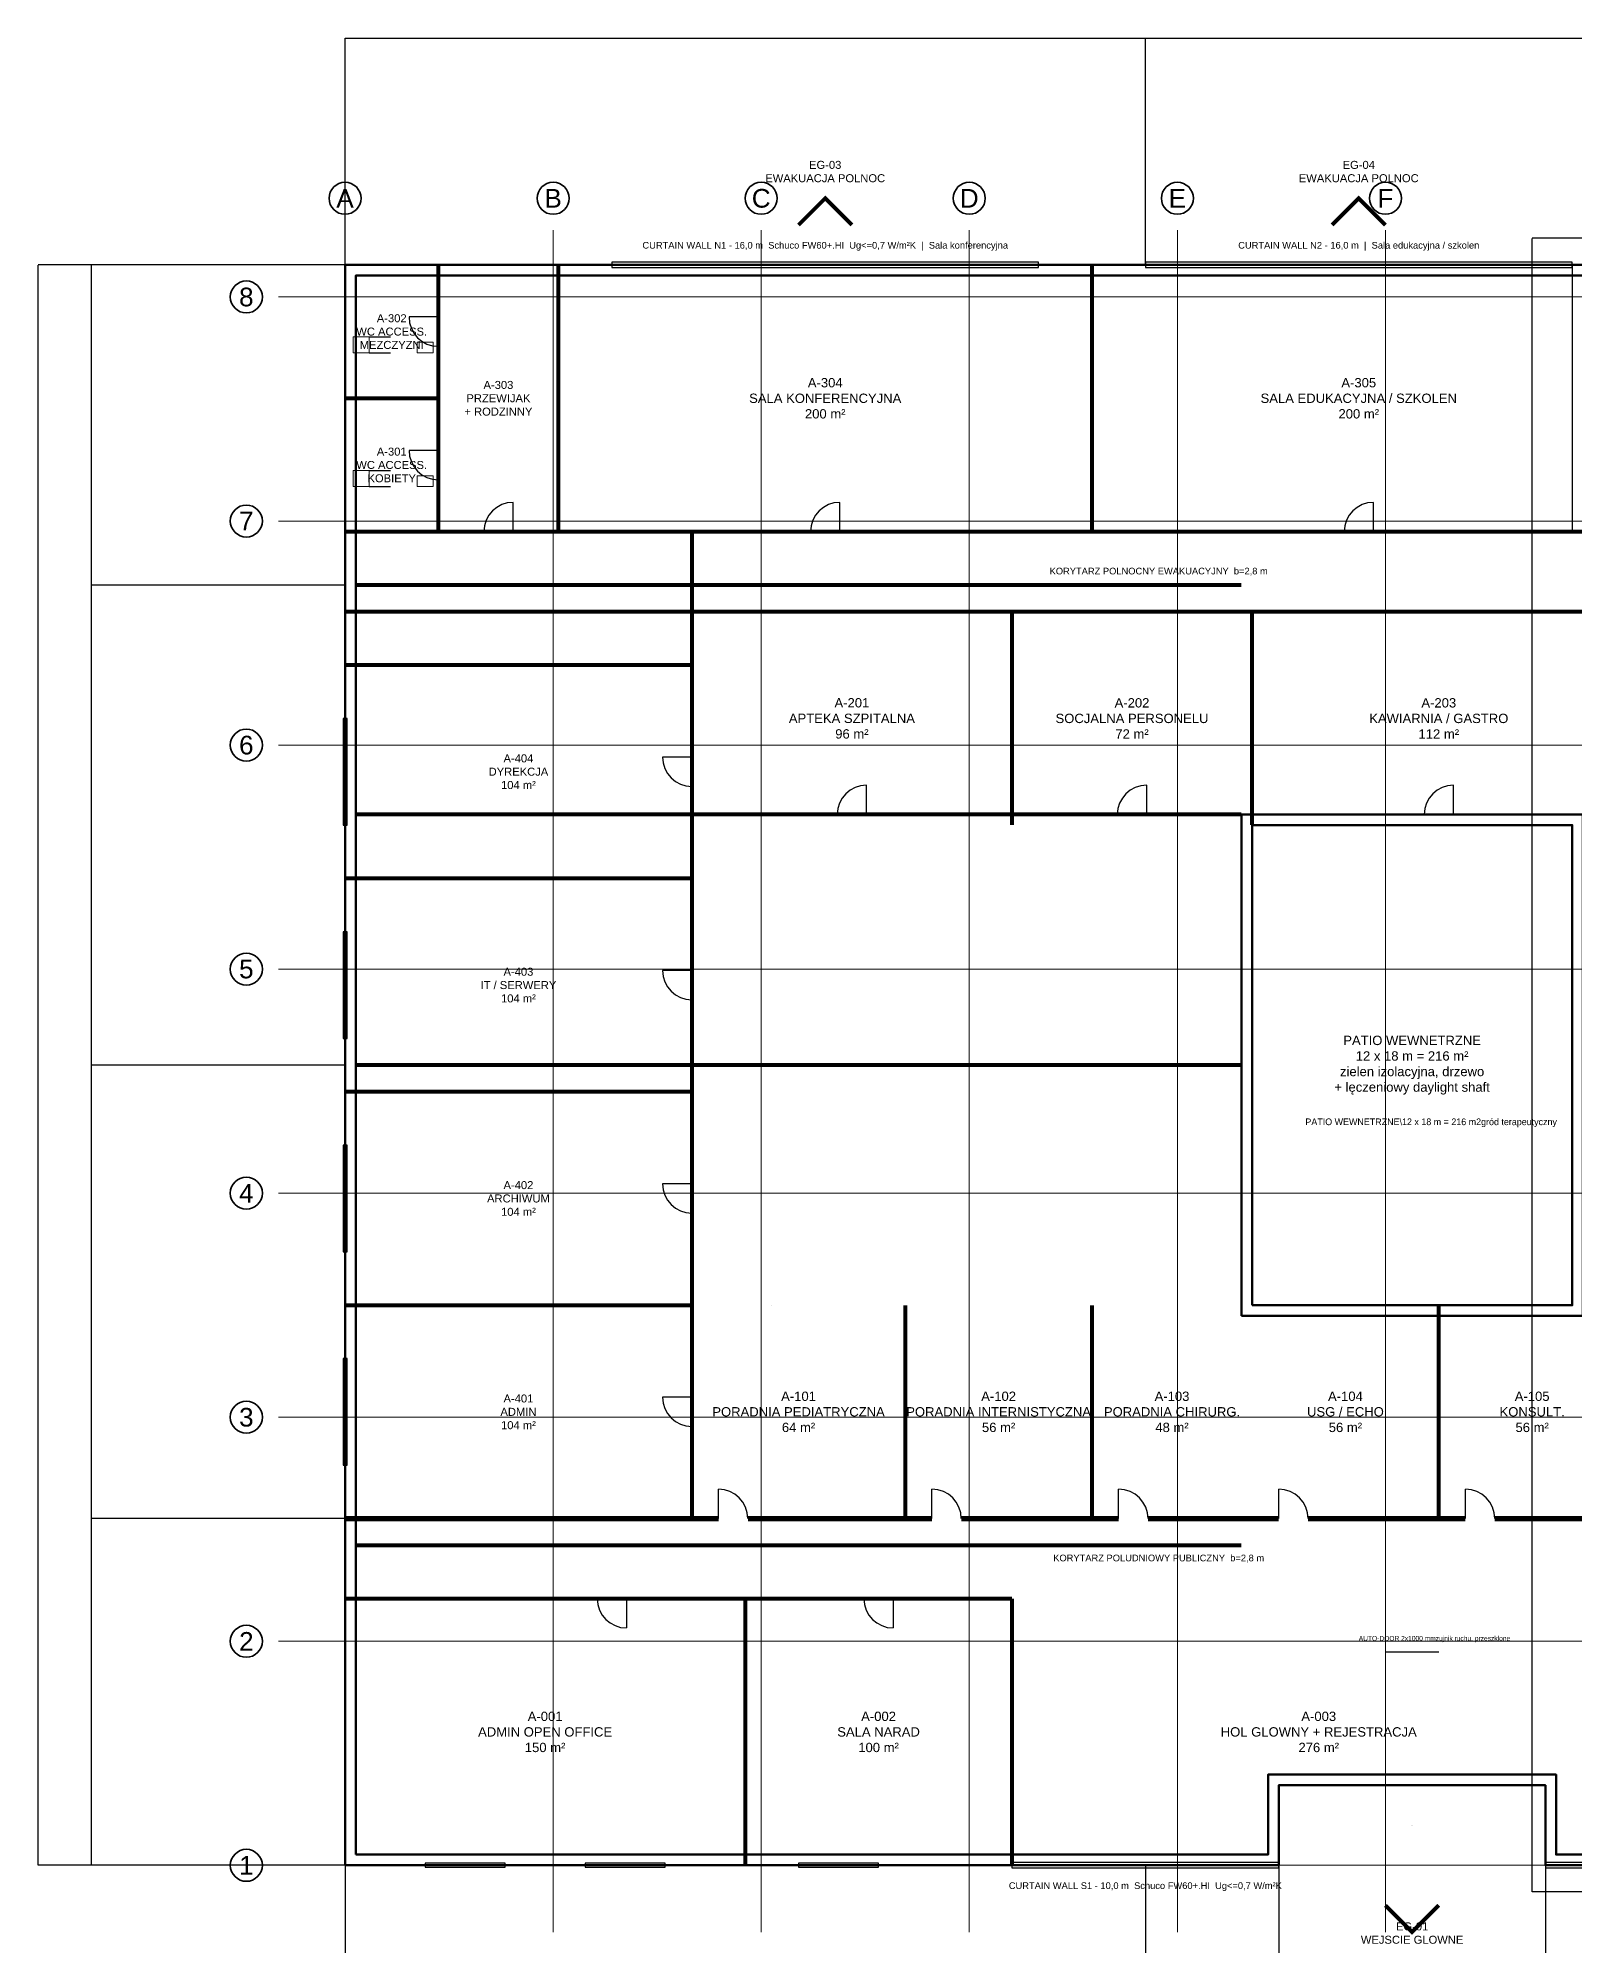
# Model space of a CAD drawing. Header units: millimetres. Extents: x -11504 to 88501, y -43664 to 68504.
# Drawn here: x -11504 to 46100, y -3019 to 68504 of the extents above; entities that cross this region are included whole.
import ezdxf
from ezdxf.enums import TextEntityAlignment as Align

# ---------------------------------------------------------------- set-up
doc = ezdxf.new("R2010")
doc.units = ezdxf.units.MM
doc.layers.add('A-ANNO-DIMS', color=7, linetype='Continuous', lineweight=18, true_color=0xffffff)
for name, color, linetype, lineweight in [('A-ANNO-NOTE', 7, 'Continuous', 25), ('A-ANNO-SYMB-EGRS', 7, 'Continuous', 25), ('A-ANNO-TEXT', 7, 'Continuous', 25), ('A-AREA-IDEN', 7, 'Continuous', 25), ('A-AREA-MR-4GS', 1, 'Continuous', 25), ('A-DOOR', 30, 'Continuous', 25), ('A-FLOR-FIXT-GRAB', 30, 'Continuous', 25), ('A-FLOR-PLMB', 140, 'Continuous', 18), ('A-GLAZ', 4, 'Continuous', 25), ('A-WALL-EXT', 5, 'Continuous', 50), ('A-WALL-INT', 2, 'Continuous', 35), ('S-GRID', 8, 'Continuous', 18), ('S-GRID-IDEN', 7, 'Continuous', 35)]:
    doc.layers.add(name, color=color, linetype=linetype, lineweight=lineweight)
doc.styles.add('HTXT-2.5', font='arial.ttf', dxfattribs={"height": 2.5})
doc.styles.add('HTXT-3.5', font='arial.ttf', dxfattribs={"height": 3.5})
doc.styles.add('HTXT-7', font='arial.ttf', dxfattribs={"height": 7})
doc.dimstyles.new('ISO-25', dxfattribs={"dimtxt": 2.5, "dimasz": 2.5, "dimexe": 1.25, "dimexo": 0.625, "dimtad": 1, "dimtxsty": 'Standard', "dimcen": 2.5, "dimadec": 0, "dimazin": 0, "dimtfac": 1, "dimtmove": 0, "dimatfit": 3, "dimfxl": 1, "dimarcsym": 0})

# ---------------------------------------------------------------- blocks, each defined once
blk = doc.blocks.new('*D1')
at = {"layer": 'A-ANNO-DIMS', "color": 0, "lineweight": -2, "transparency": 16777216}
for p, q in [((0, -1), (0, -9501)), ((30000, -1), (30000, -9501)), ((2, -9500), (29998, -9500))]:
    blk.add_line(p, q, dxfattribs=at)
at = {"layer": 'A-ANNO-DIMS', "color": 0, "transparency": 16777216}
for points in [[(2, -9500), (2, -9500), (0, -9500)], [(29998, -9500), (29998, -9500), (30000, -9500)]]:
    blk.add_solid(points, dxfattribs=at)
at = {"layer": 'Defpoints', "color": 0, "transparency": 16777216}
for p in [(0, 0), (30000, 0), (30000, -9500)]:
    blk.add_point(p, dxfattribs=at)
at = {"layer": 'A-ANNO-DIMS', "color": 0, "transparency": 16777216, "insert": (15000, -9498), "char_height": 2.5, "attachment_point": 5}
blk.add_mtext('30000', dxfattribs=at)
blk = doc.blocks.new('*D2')
at = {"layer": 'A-ANNO-DIMS', "color": 0, "lineweight": -2, "transparency": 16777216}
for p, q in [((30000, -1), (30000, -9501)), ((35000, -1), (35000, -9501)), ((30002, -9500), (34998, -9500))]:
    blk.add_line(p, q, dxfattribs=at)
at = {"layer": 'A-ANNO-DIMS', "color": 0, "transparency": 16777216}
for points in [[(30002, -9500), (30002, -9500), (30000, -9500)], [(34998, -9500), (34998, -9500), (35000, -9500)]]:
    blk.add_solid(points, dxfattribs=at)
at = {"layer": 'Defpoints', "color": 0, "transparency": 16777216}
for p in [(30000, 0), (35000, 0), (35000, -9500)]:
    blk.add_point(p, dxfattribs=at)
at = {"layer": 'A-ANNO-DIMS', "color": 0, "transparency": 16777216, "insert": (32500, -9498), "char_height": 2.5, "attachment_point": 5}
blk.add_mtext('5000', dxfattribs=at)
blk = doc.blocks.new('*D3')
at = {"layer": 'A-ANNO-DIMS', "color": 0, "lineweight": -2, "transparency": 16777216}
for p, q in [((35000, -1), (35000, -9501)), ((45000, -1), (45000, -9501)), ((35002, -9500), (44998, -9500))]:
    blk.add_line(p, q, dxfattribs=at)
at = {"layer": 'A-ANNO-DIMS', "color": 0, "transparency": 16777216}
for points in [[(35002, -9500), (35002, -9500), (35000, -9500)], [(44998, -9500), (44998, -9500), (45000, -9500)]]:
    blk.add_solid(points, dxfattribs=at)
at = {"layer": 'Defpoints', "color": 0, "transparency": 16777216}
for p in [(35000, 0), (45000, 0), (45000, -9500)]:
    blk.add_point(p, dxfattribs=at)
at = {"layer": 'A-ANNO-DIMS', "color": 0, "transparency": 16777216, "insert": (40000, -9498), "char_height": 2.5, "attachment_point": 5}
blk.add_mtext('10000', dxfattribs=at)
blk = doc.blocks.new('*D4')
at = {"layer": 'A-ANNO-DIMS', "color": 0, "lineweight": -2, "transparency": 16777216}
for p, q in [((45000, -1), (45000, -9501)), ((48000, -1), (48000, -9501)), ((45002, -9500), (47998, -9500))]:
    blk.add_line(p, q, dxfattribs=at)
at = {"layer": 'A-ANNO-DIMS', "color": 0, "transparency": 16777216}
for points in [[(45002, -9500), (45002, -9500), (45000, -9500)], [(47998, -9500), (47998, -9500), (48000, -9500)]]:
    blk.add_solid(points, dxfattribs=at)
at = {"layer": 'Defpoints', "color": 0, "transparency": 16777216}
for p in [(45000, 0), (48000, 0), (48000, -9500)]:
    blk.add_point(p, dxfattribs=at)
at = {"layer": 'A-ANNO-DIMS', "color": 0, "transparency": 16777216, "insert": (46500, -9498), "char_height": 2.5, "attachment_point": 5}
blk.add_mtext('3000', dxfattribs=at)
blk = doc.blocks.new('*D7')
at = {"layer": 'A-ANNO-DIMS', "color": 0, "lineweight": -2, "transparency": 16777216}
for p, q in [((0, -1), (0, -11501)), ((80000, -1), (80000, -11501)), ((2, -11500), (79998, -11500))]:
    blk.add_line(p, q, dxfattribs=at)
at = {"layer": 'A-ANNO-DIMS', "color": 0, "transparency": 16777216}
for points in [[(2, -11500), (2, -11500), (0, -11500)], [(79998, -11500), (79998, -11500), (80000, -11500)]]:
    blk.add_solid(points, dxfattribs=at)
at = {"layer": 'Defpoints', "color": 0, "transparency": 16777216}
for p in [(0, 0), (80000, 0), (80000, -11500)]:
    blk.add_point(p, dxfattribs=at)
at = {"layer": 'A-ANNO-DIMS', "color": 0, "transparency": 16777216, "insert": (40000, -11498), "char_height": 2.5, "attachment_point": 5}
blk.add_mtext('80000', dxfattribs=at)
blk = doc.blocks.new('*D8')
at = {"layer": 'A-ANNO-DIMS', "color": 0, "lineweight": -2, "transparency": 16777216}
for p, q in [((-1, 13000), (-9501, 13000)), ((-9500, 2), (-9500, 12998)), ((-1, 0), (-9501, 0))]:
    blk.add_line(p, q, dxfattribs=at)
at = {"layer": 'A-ANNO-DIMS', "color": 0, "transparency": 16777216}
for points in [[(-9500, 12998), (-9500, 12998), (-9500, 13000)], [(-9500, 2), (-9500, 2), (-9500, 0)]]:
    blk.add_solid(points, dxfattribs=at)
at = {"layer": 'Defpoints', "color": 0, "transparency": 16777216}
for p in [(-9500, 13000), (0, 13000), (0, 0)]:
    blk.add_point(p, dxfattribs=at)
at = {"layer": 'A-ANNO-DIMS', "color": 0, "transparency": 16777216, "insert": (-9502, 6500), "char_height": 2.5, "attachment_point": 5, "rotation": 90}
blk.add_mtext('13000', dxfattribs=at)
blk = doc.blocks.new('*D9')
at = {"layer": 'A-ANNO-DIMS', "color": 0, "lineweight": -2, "transparency": 16777216}
for p, q in [((-1, 30000), (-9501, 30000)), ((-9500, 13003), (-9500, 29998)), ((-1, 13000), (-9501, 13000))]:
    blk.add_line(p, q, dxfattribs=at)
at = {"layer": 'A-ANNO-DIMS', "color": 0, "transparency": 16777216}
for points in [[(-9500, 29998), (-9500, 29998), (-9500, 30000)], [(-9500, 13003), (-9500, 13003), (-9500, 13000)]]:
    blk.add_solid(points, dxfattribs=at)
at = {"layer": 'Defpoints', "color": 0, "transparency": 16777216}
for p in [(-9500, 30000), (0, 30000), (0, 13000)]:
    blk.add_point(p, dxfattribs=at)
at = {"layer": 'A-ANNO-DIMS', "color": 0, "transparency": 16777216, "insert": (-9502, 21500), "char_height": 2.5, "attachment_point": 5, "rotation": 90}
blk.add_mtext('17000', dxfattribs=at)
blk = doc.blocks.new('*D10')
at = {"layer": 'A-ANNO-DIMS', "color": 0, "lineweight": -2, "transparency": 16777216}
for p, q in [((-1, 48000), (-9501, 48000)), ((-9500, 30003), (-9500, 47998)), ((-1, 30000), (-9501, 30000))]:
    blk.add_line(p, q, dxfattribs=at)
at = {"layer": 'A-ANNO-DIMS', "color": 0, "transparency": 16777216}
for points in [[(-9500, 47998), (-9500, 47998), (-9500, 48000)], [(-9500, 30003), (-9500, 30003), (-9500, 30000)]]:
    blk.add_solid(points, dxfattribs=at)
at = {"layer": 'Defpoints', "color": 0, "transparency": 16777216}
for p in [(-9500, 48000), (0, 48000), (0, 30000)]:
    blk.add_point(p, dxfattribs=at)
at = {"layer": 'A-ANNO-DIMS', "color": 0, "transparency": 16777216, "insert": (-9502, 39000), "char_height": 2.5, "attachment_point": 5, "rotation": 90}
blk.add_mtext('18000', dxfattribs=at)
blk = doc.blocks.new('*D11')
at = {"layer": 'A-ANNO-DIMS', "color": 0, "lineweight": -2, "transparency": 16777216}
for p, q in [((-1, 60000), (-9501, 60000)), ((-9500, 48003), (-9500, 59998)), ((-1, 48000), (-9501, 48000))]:
    blk.add_line(p, q, dxfattribs=at)
at = {"layer": 'A-ANNO-DIMS', "color": 0, "transparency": 16777216}
for points in [[(-9500, 59998), (-9500, 59998), (-9500, 60000)], [(-9500, 48003), (-9500, 48003), (-9500, 48000)]]:
    blk.add_solid(points, dxfattribs=at)
at = {"layer": 'Defpoints', "color": 0, "transparency": 16777216}
for p in [(-9500, 60000), (0, 60000), (0, 48000)]:
    blk.add_point(p, dxfattribs=at)
at = {"layer": 'A-ANNO-DIMS', "color": 0, "transparency": 16777216, "insert": (-9502, 54000), "char_height": 2.5, "attachment_point": 5, "rotation": 90}
blk.add_mtext('12000', dxfattribs=at)
blk = doc.blocks.new('*D12')
at = {"layer": 'A-ANNO-DIMS', "color": 0, "lineweight": -2, "transparency": 16777216}
for p, q in [((-1, 60000), (-11501, 60000)), ((-11500, 2), (-11500, 59998)), ((-1, 0), (-11501, 0))]:
    blk.add_line(p, q, dxfattribs=at)
at = {"layer": 'A-ANNO-DIMS', "color": 0, "transparency": 16777216}
for points in [[(-11500, 59998), (-11500, 59998), (-11500, 60000)], [(-11500, 2), (-11500, 2), (-11500, 0)]]:
    blk.add_solid(points, dxfattribs=at)
at = {"layer": 'Defpoints', "color": 0, "transparency": 16777216}
for p in [(-11500, 60000), (0, 60000), (0, 0)]:
    blk.add_point(p, dxfattribs=at)
at = {"layer": 'A-ANNO-DIMS', "color": 0, "transparency": 16777216, "insert": (-11502, 30000), "char_height": 2.5, "attachment_point": 5, "rotation": 90}
blk.add_mtext('60000', dxfattribs=at)
blk = doc.blocks.new('*D13')
at = {"layer": 'A-ANNO-DIMS', "color": 0, "lineweight": -2, "transparency": 16777216}
for p, q in [((0, 60001), (0, 68501)), ((3, 68500), (29998, 68500)), ((30000, 60001), (30000, 68501))]:
    blk.add_line(p, q, dxfattribs=at)
at = {"layer": 'A-ANNO-DIMS', "color": 0, "transparency": 16777216}
for points in [[(3, 68500), (3, 68500), (0, 68500)], [(29998, 68500), (29998, 68500), (30000, 68500)]]:
    blk.add_solid(points, dxfattribs=at)
at = {"layer": 'Defpoints', "color": 0, "transparency": 16777216}
for p in [(30000, 68500), (0, 60000), (30000, 60000)]:
    blk.add_point(p, dxfattribs=at)
at = {"layer": 'A-ANNO-DIMS', "color": 0, "transparency": 16777216, "insert": (15000, 68502), "char_height": 2.5, "attachment_point": 5}
blk.add_mtext('30000', dxfattribs=at)
blk = doc.blocks.new('*D14')
at = {"layer": 'A-ANNO-DIMS', "color": 0, "lineweight": -2, "transparency": 16777216}
for p, q in [((30000, 60001), (30000, 68501)), ((30002, 68500), (47998, 68500)), ((48000, 60001), (48000, 68501))]:
    blk.add_line(p, q, dxfattribs=at)
at = {"layer": 'A-ANNO-DIMS', "color": 0, "transparency": 16777216}
for points in [[(30002, 68500), (30002, 68500), (30000, 68500)], [(47998, 68500), (47998, 68500), (48000, 68500)]]:
    blk.add_solid(points, dxfattribs=at)
at = {"layer": 'Defpoints', "color": 0, "transparency": 16777216}
for p in [(48000, 68500), (30000, 60000), (48000, 60000)]:
    blk.add_point(p, dxfattribs=at)
at = {"layer": 'A-ANNO-DIMS', "color": 0, "transparency": 16777216, "insert": (39000, 68502), "char_height": 2.5, "attachment_point": 5}
blk.add_mtext('18000', dxfattribs=at)
blk = doc.blocks.new('*D28')
at = {"layer": 'A-ANNO-DIMS', "color": 0, "lineweight": -2, "transparency": 16777216}
for p, q in [((47999, 61000), (44499, 61000)), ((44500, -998), (44500, 60998)), ((47999, -1000), (44499, -1000))]:
    blk.add_line(p, q, dxfattribs=at)
at = {"layer": 'A-ANNO-DIMS', "color": 0, "transparency": 16777216}
for points in [[(44500, 60998), (44500, 60998), (44500, 61000)], [(44500, -998), (44500, -998), (44500, -1000)]]:
    blk.add_solid(points, dxfattribs=at)
at = {"layer": 'Defpoints', "color": 0, "transparency": 16777216}
for p in [(44500, 61000), (48000, 61000), (48000, -1000)]:
    blk.add_point(p, dxfattribs=at)
at = {"layer": 'A-ANNO-DIMS', "color": 0, "transparency": 16777216, "insert": (44498, 30000), "char_height": 2.5, "attachment_point": 5, "rotation": 90}
blk.add_mtext('62000', dxfattribs=at)

msp = doc.modelspace()

# ---------------------------------------------------------------- linework, layer by layer
at = {"layer": 'A-ANNO-SYMB-EGRS'}
for points in [[(17000, 61500, 150, 150, 0), (18000, 62500, 150, 150, 0), (19000, 61500, 150, 150, 0)], [(37000, 61500, 150, 150, 0), (38000, 62500, 150, 150, 0), (39000, 61500, 150, 150, 0)], [(39000, -1500, 150, 150, 0), (40000, -2500, 150, 150, 0), (41000, -1500, 150, 150, 0)]]:
    msp.add_lwpolyline(points, format="xyseb", dxfattribs=at)
at = {"layer": 'A-AREA-MR-4GS'}
msp.add_lwpolyline([(46000, 50000), (60000, 50000), (60000, 60000), (46000, 60000), (46000, 50000)], close=True, dxfattribs=at)
at = {"layer": 'A-DOOR'}
for p, q in [((3500, 58050), (2400, 58050)), ((3500, 53050), (2400, 53050)), ((6300, 50000), (6300, 51100)), ((18550, 50000), (18550, 51100)), ((38550, 50000), (38550, 51100)), ((13000, 41550), (11900, 41550)), ((19550, 39400), (19550, 40500)), ((30050, 39400), (30050, 40500)), ((41550, 39400), (41550, 40500)), ((13000, 33550), (11900, 33550)), ((13000, 25550), (11900, 25550)), ((13000, 17550), (11900, 17550)), ((14000, 13000), (14000, 14100)), ((22000, 13000), (22000, 14100)), ((29000, 13000), (29000, 14100)), ((35000, 13000), (35000, 14100)), ((42000, 13000), (42000, 14100)), ((10550, 10000), (10550, 8900)), ((20550, 10000), (20550, 8900)), ((39000, 8000), (40000, 8000)), ((40000, 8000), (41000, 8000))]:
    msp.add_line(p, q, dxfattribs=at)
for centre, start, end in [((3500, 58050), 180, 270), ((3500, 53050), 180, 270), ((6300, 50000), 90, 180), ((18550, 50000), 90, 180), ((38550, 50000), 90, 180), ((13000, 41550), 180, 270), ((19550, 39400), 90, 180), ((30050, 39400), 90, 180), ((41550, 39400), 90, 180), ((13000, 33550), 180, 270), ((13000, 25550), 180, 270), ((13000, 17550), 180, 270), ((14000, 13000), 0, 90), ((22000, 13000), 0, 90), ((29000, 13000), 0, 90), ((35000, 13000), 0, 90), ((42000, 13000), 0, 90), ((10550, 10000), 180, 270), ((20550, 10000), 180, 270)]:
    msp.add_arc(centre, 1100, start, end, dxfattribs=at)
at = {"layer": 'A-FLOR-FIXT-GRAB'}
for p, q in [((900, 57300), (1700, 57300)), ((900, 56700), (1700, 56700)), ((900, 52300), (1700, 52300)), ((900, 51700), (1700, 51700))]:
    msp.add_line(p, q, dxfattribs=at)
at = {"layer": 'A-FLOR-PLMB'}
for points in [[(300, 56700), (900, 56700), (900, 57300), (300, 57300)], [(2700, 56700), (3300, 56700), (3300, 57100), (2700, 57100)], [(300, 51700), (900, 51700), (900, 52300), (300, 52300)], [(2700, 51700), (3300, 51700), (3300, 52100), (2700, 52100)]]:
    msp.add_lwpolyline(points, close=True, dxfattribs=at)
at = {"layer": 'A-GLAZ'}
for points in [[(10000, 59900), (26000, 59900), (26000, 60100), (10000, 60100)], [(30000, 59900), (46000, 59900), (46000, 60100), (30000, 60100)], [(-75, 39000), (75, 39000), (75, 43000), (-75, 43000)], [(34000, 21000), (46000, 21000), (46000, 39000), (34000, 39000)], [(-75, 31000), (75, 31000), (75, 35000), (-75, 35000)], [(-75, 23000), (75, 23000), (75, 27000), (-75, 27000)], [(-75, 15000), (75, 15000), (75, 19000), (-75, 19000)], [(3000, -75), (6000, -75), (6000, 75), (3000, 75)], [(9000, -75), (12000, -75), (12000, 75), (9000, 75)], [(17000, -75), (20000, -75), (20000, 75), (17000, 75)], [(25000, -100), (35000, -100), (35000, 100), (25000, 100)], [(45000, -100), (48000, -100), (48000, 100), (45000, 100)]]:
    msp.add_lwpolyline(points, close=True, dxfattribs=at)
msp.add_lwpolyline([(35400, 3400), (44600, 3400)], dxfattribs=at)
at = {"layer": 'A-WALL-EXT'}
for points in [[(0, 0), (35000, 0), (35000, 3000), (45000, 3000), (45000, 0), (80000, 0), (80000, 60000), (0, 60000)], [(400, 400), (34600, 400), (34600, 3400), (45400, 3400), (45400, 400), (79600, 400), (79600, 59600), (400, 59600)], [(33600, 20600), (46400, 20600), (46400, 39400), (33600, 39400)], [(34000, 21000), (46000, 21000), (46000, 39000), (34000, 39000)]]:
    msp.add_lwpolyline(points, close=True, dxfattribs=at)
at = {"layer": 'A-WALL-INT'}
for points in [[(3500, 50000, 150, 150, 0), (3500, 60000, 150, 150, 0)], [(8000, 50000, 150, 150, 0), (8000, 60000, 150, 150, 0)], [(28000, 50000, 150, 150, 0), (28000, 60000, 150, 150, 0)], [(0, 55000, 150, 150, 0), (3500, 55000, 150, 150, 0)], [(0, 50000, 150, 150, 0), (48000, 50000, 150, 150, 0)], [(13000, 13000, 150, 150, 0), (13000, 50000, 150, 150, 0)], [(400, 48000, 150, 150, 0), (33600, 48000, 150, 150, 0)], [(0, 47000, 150, 150, 0), (48000, 47000, 150, 150, 0)], [(25000, 39000, 150, 150, 0), (25000, 47000, 150, 150, 0)], [(34000, 39000, 150, 150, 0), (34000, 47000, 150, 150, 0)], [(0, 45000, 150, 150, 0), (13000, 45000, 150, 150, 0)], [(400, 39400, 150, 150, 0), (33600, 39400, 150, 150, 0)], [(0, 37000, 150, 150, 0), (13000, 37000, 150, 150, 0)], [(400, 30000, 150, 150, 0), (33600, 30000, 150, 150, 0)], [(0, 29000, 150, 150, 0), (13000, 29000, 150, 150, 0)], [(0, 21000, 150, 150, 0), (13000, 21000, 150, 150, 0)], [(21000, 13000, 150, 150, 0), (21000, 21000, 150, 150, 0)], [(28000, 13000, 150, 150, 0), (28000, 21000, 150, 150, 0)], [(41000, 13000, 150, 150, 0), (41000, 21000, 150, 150, 0)], [(0, 13000, 200, 200, 0), (14000, 13000, 200, 200, 0)], [(15100, 13000, 200, 200, 0), (22000, 13000, 200, 200, 0)], [(23100, 13000, 200, 200, 0), (29000, 13000, 200, 200, 0)], [(30100, 13000, 200, 200, 0), (35000, 13000, 200, 200, 0)], [(36100, 13000, 200, 200, 0), (42000, 13000, 200, 200, 0)], [(43100, 13000, 200, 200, 0), (48000, 13000, 200, 200, 0)], [(400, 12000, 150, 150, 0), (33600, 12000, 150, 150, 0)], [(0, 10000, 150, 150, 0), (25000, 10000, 150, 150, 0)], [(15000, 0, 150, 150, 0), (15000, 10000, 150, 150, 0)], [(25000, 0, 150, 150, 0), (25000, 10000, 150, 150, 0)]]:
    msp.add_lwpolyline(points, format="xyseb", dxfattribs=at)
at = {"layer": 'S-GRID'}
for p, q in [((0, -2500), (0, 61300)), ((7800, -2500), (7800, 61300)), ((15600, -2500), (15600, 61300)), ((23400, -2500), (23400, 61300)), ((31200, -2500), (31200, 61300)), ((39000, -2500), (39000, 61300)), ((-2500, 58800), (80500, 58800)), ((-2500, 50400), (80500, 50400)), ((-2500, 42000), (80500, 42000)), ((-2500, 33600), (80500, 33600)), ((-2500, 25200), (80500, 25200)), ((-2500, 16800), (80500, 16800)), ((-2500, 8400), (80500, 8400)), ((-2500, 0), (80500, 0))]:
    msp.add_line(p, q, dxfattribs=at)
at = {"layer": 'S-GRID-IDEN'}
for centre in [(0, 62500), (7800, 62500), (15600, 62500), (23400, 62500), (31200, 62500), (39000, 62500), (-3700, 58800), (-3700, 50400), (-3700, 42000), (-3700, 33600), (-3700, 25200), (-3700, 16800), (-3700, 8400), (-3700, 0)]:
    msp.add_circle(centre, 600, dxfattribs=at)

# ---------------------------------------------------------------- texts
at = {"layer": 'A-ANNO-NOTE', "attachment_point": 5}
for s, insert, char_height, style in [('CURTAIN WALL N1 - 16,0 m  Schuco FW60+.HI  Ug<=0,7 W/m²K  |  Sala konferencyjna', (18000, 60700), 250, 'HTXT-2.5'), ('CURTAIN WALL N2 - 16,0 m  |  Sala edukacyjna / szkolen', (38000, 60700), 250, 'HTXT-2.5'), ('PATIO WEWNETRZNE\\P12 x 18 m = 216 m²\\Pzielen izolacyjna, drzewo\\P+ lęczeniowy daylight shaft', (40000, 30000), 350, 'HTXT-3.5'), ('MAIN ENTRANCE\\P(1,4 m drzwi automatyczne)\\PWT 2024 para. 62', (40000, 1500), 2.5, 'HTXT-3.5'), ('CURTAIN WALL S1 - 10,0 m  Schuco FW60+.HI  Ug<=0,7 W/m²K', (30000, -800), 250, 'HTXT-2.5')]:
    msp.add_mtext(s, dxfattribs=dict(at, insert=insert, char_height=char_height, style=style))
at = {"layer": 'A-ANNO-NOTE', "attachment_point": 1}
for s, insert, char_height in [('PATIO WEWNETRZNE\\12 x 18 m = 216 m2\\ogród terapeutyczny', (36000, 28000), 250), ('AUTO-DOOR 2x1000 mm\\czujnik ruchu, przeszklone', (38000, 8600), 180)]:
    msp.add_mtext(s, dxfattribs=dict(at, insert=insert, char_height=char_height))
at = {"layer": 'A-ANNO-SYMB-EGRS', "char_height": 300, "attachment_point": 5, "style": 'HTXT-3.5'}
for s, insert in [('EG-03\\PEWAKUACJA POLNOC', (18000, 63500)), ('EG-04\\PEWAKUACJA POLNOC', (38000, 63500)), ('EG-01\\PWEJSCIE GLOWNE', (40000, -2542.22))]:
    msp.add_mtext(s, dxfattribs=dict(at, insert=insert))
at = {"layer": 'A-ANNO-TEXT', "attachment_point": 5}
for s, insert, char_height, style in [('STREFA F\\PBACK-OF-HOUSE\\PKUCHNIA LAB TECH', (24000, 54000), 2.5, 'HTXT-7'), ('KORYTARZ POLNOCNY EWAKUACYJNY  b=2,8 m', (30500, 48500), 250, 'HTXT-3.5'), ('STREFA C\\PDIAGNOSTYKA', (16000, 39000), 2.5, 'HTXT-7'), ('STREFA B\\PSOR EMERGENCY', (16000, 21000), 2.5, 'HTXT-7'), ('KORYTARZ POLUDNIOWY PUBLICZNY  b=2,8 m', (30500, 11500), 250, 'HTXT-3.5'), ('STREFA A\\PPUBLIC / ADMIN', (24000, 6000), 2.5, 'HTXT-7')]:
    msp.add_mtext(s, dxfattribs=dict(at, insert=insert, char_height=char_height, style=style))
at = {"layer": 'A-AREA-IDEN', "attachment_point": 5, "style": 'HTXT-3.5'}
for s, insert, char_height in [('A-302\\PWC ACCESS.\\PMEZCZYZNI', (1750, 57500), 300), ('A-303\\PPRZEWIJAK\\P+ RODZINNY', (5750, 55000), 300), ('A-304\\PSALA KONFERENCYJNA\\P200 m²', (18000, 55000), 350), ('A-305\\PSALA EDUKACYJNA / SZKOLEN\\P200 m²', (38000, 55000), 350), ('A-301\\PWC ACCESS.\\PKOBIETY', (1750, 52500), 300), ('A-201\\PAPTEKA SZPITALNA\\P96 m²', (19000, 43000), 350), ('A-202\\PSOCJALNA PERSONELU\\P72 m²', (29500, 43000), 350), ('A-203\\PKAWIARNIA / GASTRO\\P112 m²', (41000, 43000), 350), ('A-404\\PDYREKCJA\\P104 m²', (6500, 41000), 300), ('A-403\\PIT / SERWERY\\P104 m²', (6500, 33000), 300), ('A-402\\PARCHIWUM\\P104 m²', (6500, 25000), 300), ('A-401\\PADMIN\\P104 m²', (6500, 17000), 300), ('A-101\\PPORADNIA PEDIATRYCZNA\\P64 m²', (17000, 17000), 350), ('A-102\\PPORADNIA INTERNISTYCZNA\\P56 m²', (24500, 17000), 350), ('A-103\\PPORADNIA CHIRURG.\\P48 m²', (31000, 17000), 350), ('A-104\\PUSG / ECHO\\P56 m²', (37500, 17000), 350), ('A-105\\PKONSULT.\\P56 m²', (44500, 17000), 350), ('A-001\\PADMIN OPEN OFFICE\\P150 m²', (7500, 5000), 350), ('A-002\\PSALA NARAD\\P100 m²', (20000, 5000), 350), ('A-003\\PHOL GLOWNY + REJESTRACJA\\P276 m²', (36500, 5000), 350)]:
    msp.add_mtext(s, dxfattribs=dict(at, insert=insert, char_height=char_height))
at = {"layer": 'S-GRID-IDEN', "style": 'HTXT-7'}
for s, p in [('A', (0, 62500)), ('B', (7800, 62500)), ('C', (15600, 62500)), ('D', (23400, 62500)), ('E', (31200, 62500)), ('F', (39000, 62500)), ('8', (-3700, 58800)), ('7', (-3700, 50400)), ('6', (-3700, 42000)), ('5', (-3700, 33600)), ('4', (-3700, 25200)), ('3', (-3700, 16800)), ('2', (-3700, 8400)), ('1', (-3700, 0))]:
    msp.add_text(s, height=700, dxfattribs=at).set_placement(p, align=Align.MIDDLE)

# ---------------------------------------------------------------- dimensions: what is measured, and where the dimension line sits
at = {"layer": 'A-ANNO-DIMS'}
for base, p1, p2, picture, middle in [((30000, 68500), (0, 60000), (30000, 60000), '*D13', (15000, 68501.875)), ((48000, 68500), (30000, 60000), (48000, 60000), '*D14', (39000, 68501.875)), ((30000, -9500), (0, 0), (30000, 0), '*D1', (15000, -9498.125)), ((35000, -9500), (30000, 0), (35000, 0), '*D2', (32500, -9498.125)), ((45000, -9500), (35000, 0), (45000, 0), '*D3', (40000, -9498.125)), ((48000, -9500), (45000, 0), (48000, 0), '*D4', (46500, -9498.125))]:
    dim = msp.add_linear_dim(base=base, p1=p1, p2=p2, dimstyle='ISO-25', dxfattribs=at)
    dim.commit()
    dim.dimension.update_dxf_attribs({"geometry": picture, "text_midpoint": middle})
for p1, p2, distance, picture, middle in [((48000, -1000), (48000, 61000), 3500, '*D28', (44498.125, 30000)), ((0, 0), (0, 60000), 11500, '*D12', (-11501.875, 30000)), ((0, 0), (80000, 0), -11500, '*D7', (40000, -11498.125))]:
    dim = msp.add_aligned_dim(p1=p1, p2=p2, distance=distance, dimstyle='ISO-25', dxfattribs=at)
    dim.commit()
    dim.dimension.update_dxf_attribs({"geometry": picture, "text_midpoint": middle})
for base, p1, p2, picture, middle in [((-9500, 60000), (0, 48000), (0, 60000), '*D11', (-9501.875, 54000)), ((-9500, 48000), (0, 30000), (0, 48000), '*D10', (-9501.875, 39000)), ((-9500, 30000), (0, 13000), (0, 30000), '*D9', (-9501.875, 21500)), ((-9500, 13000), (0, 0), (0, 13000), '*D8', (-9501.875, 6500))]:
    dim = msp.add_linear_dim(base=base, p1=p1, p2=p2, angle=90, dimstyle='ISO-25', dxfattribs=at)
    dim.commit()
    dim.dimension.update_dxf_attribs({"geometry": picture, "text_midpoint": middle})

doc.saveas('drawing.dxf')
